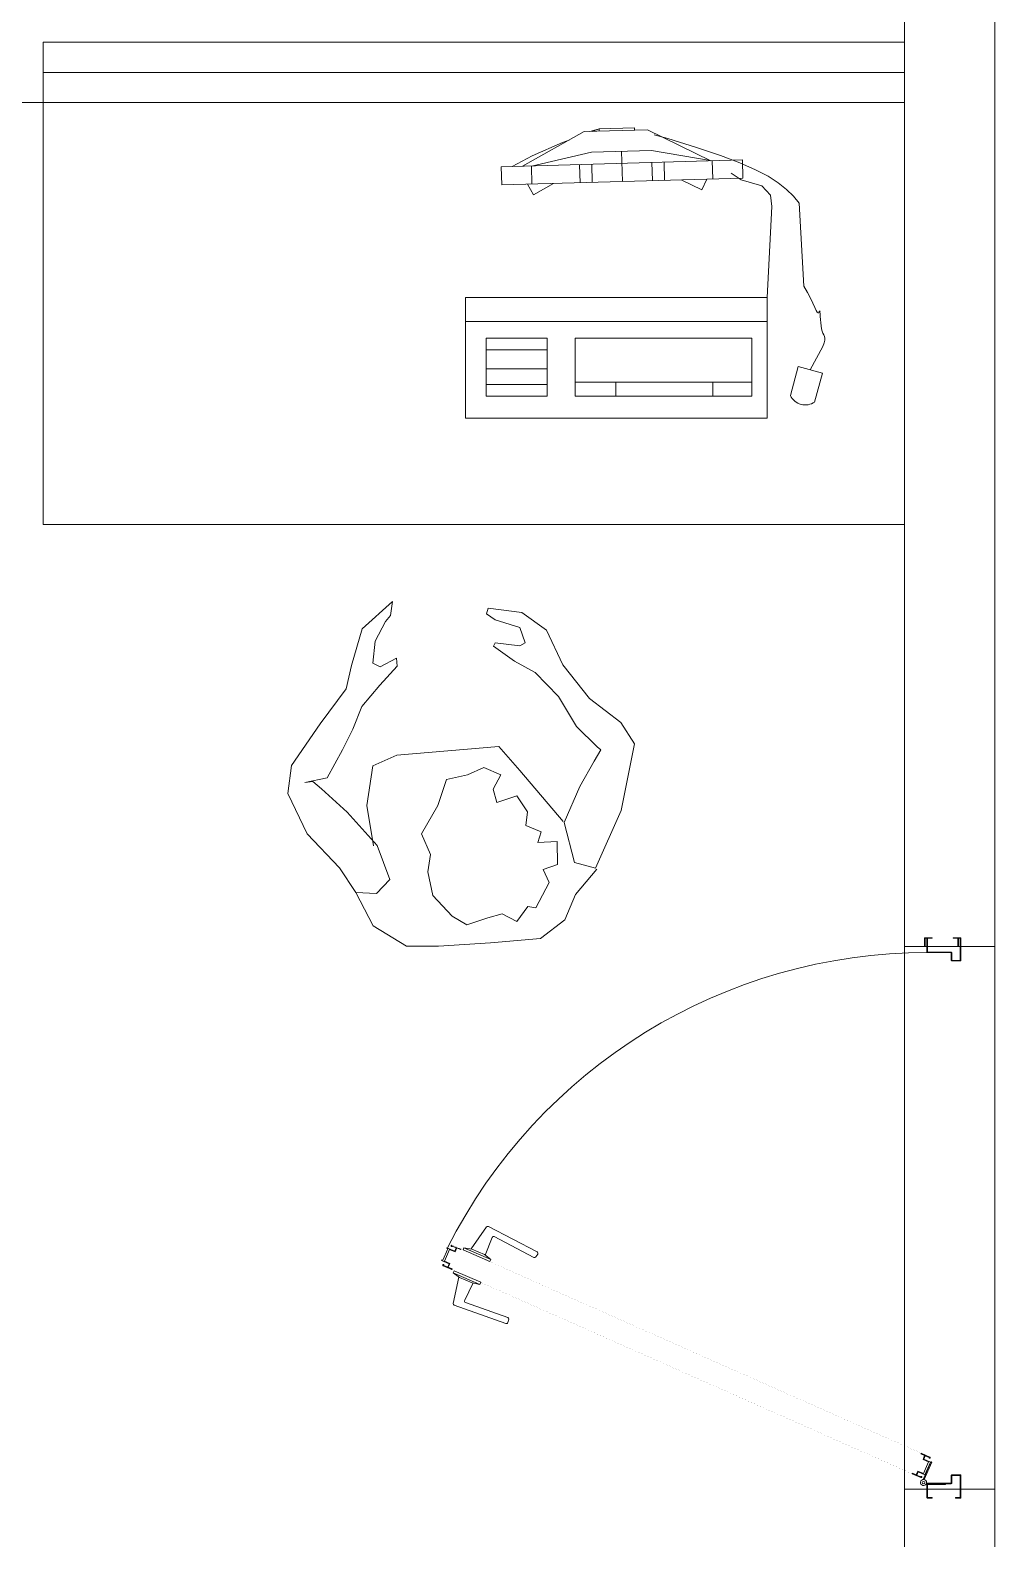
# Model space of a CAD drawing. Header units: millimetres. Extents: x 744843 to 745492, y 2520966 to 2521458.
# Drawn here: x 745364.612 to 745366.212, y 2521103.933 to 2521106.435 of the extents above; entities that cross this region are included whole.
import ezdxf

# ---------------------------------------------------------------- set-up
doc = ezdxf.new("R2010")
doc.units = ezdxf.units.MM
doc.linetypes.add('HIDDEN', pattern=[9.525, 6.35, -3.175])
for name, color, linetype, lineweight in [('A_Muebles', 8, 'Continuous', 20), ('A_Muebles_Cocina', 55, 'Continuous', 20), ('A_Muros', 30, 'Continuous', 20), ('A_Muros_Bajos', 31, 'Continuous', 20), ('A_Proyecciones', 192, 'HIDDEN', 20), ('A_Puertas', 8, 'Continuous', 0)]:
    doc.layers.add(name, color=color, linetype=linetype, lineweight=lineweight)

# ---------------------------------------------------------------- blocks, each defined once
blk = doc.blocks.new('H-p-9')
at = {"layer": 'A_Muebles'}
for points in [[(0.3695, 0.0679), (0.3563, 0.1225), (0.3224, 0.1602), (0.262, 0.1809), (0.2017, 0.2186), (0.1565, 0.2657), (0.1188, 0.2846), (0.0113, 0.2507), (-0.0792, 0.1979), (-0.066, 0.164), (0.0019, 0.1545), (0.0584, 0.1866), (0.098, 0.2149), (0.115, 0.2281), (0.1206, 0.2224), (0.1583, 0.1922), (0.2111, 0.1677), (0.2545, 0.1338), (0.2771, 0.1018), (0.3054, 0.0697), (0.311, 0.0735), (0.3016, 0.1131), (0.3054, 0.1225), (0.3318, 0.1169), (0.3487, 0.0773), (0.3601, 0.0641)], [(0.1075, 0.032), (0.0924, 0.0584), (0.0697, 0.0433), (0.0471, 0.0471), (0.0547, 0.081), (0.0264, 0.0961), (0.0038, 0.0905), (-0.0094, 0.115), (-0.0264, 0.1074), (-0.0283, 0.1395), (-0.066, 0.1357), (-0.0716, 0.1112), (-0.0943, 0.1187), (-0.1338, 0.0924), (-0.1301, 0.0792), (-0.1527, 0.0584), (-0.1376, 0.0358), (-0.1414, 0.0113), (-0.1489, -0.0245), (-0.132, -0.0471), (-0.0943, -0.0754), (-0.0547, -0.0792), (-0.0264, -0.0716), (0.0094, -0.0829), (0.0528, -0.0509), (0.0943, -0.032), (0.098, 0.0038)], [(0.3978, -0.0886), (0.3582, -0.1432), (0.2997, -0.1677), (0.262, -0.1809), (0.2092, -0.2299), (0.1452, -0.2846), (0.0999, -0.2959), (0.0302, -0.2714), (-0.032, -0.2243), (-0.0754, -0.2017), (-0.0811, -0.1677), (-0.0603, -0.1432), (-0.0019, -0.1583), (0.0584, -0.2017), (0.1018, -0.2394), (0.115, -0.2526), (0.115, -0.2657), (0.1188, -0.2281), (0.1621, -0.1979), (0.1942, -0.1772), (0.23, -0.1583), (0.262, -0.1244), (0.2903, -0.0924), (0.3035, -0.0924), (0.2922, -0.1206), (0.2997, -0.1319), (0.3355, -0.1244), (0.3657, -0.1037), (0.3751, -0.0942)]]:
    blk.add_lwpolyline(points, close=True, dxfattribs=at)
for points in [[(-0.0811, 0.1998), (-0.1188, 0.1602), (-0.1583, 0.1376), (-0.1847, 0.0942), (-0.1829, 0.0113), (-0.1791, -0.0754), (-0.1734, -0.1282), (-0.1338, -0.179), (-0.0754, -0.2017)], [(0.0038, 0.1527), (0.0961, 0.0905), (0.1395, 0.0603), (0.1433, -0.1093), (0.1301, -0.1508), (0.066, -0.1677), (-0.0019, -0.164)]]:
    blk.add_lwpolyline(points, dxfattribs=at)
blk = doc.blocks.new('Cocina_Caja-flat-1')
at = {"layer": 'A_Muebles_Cocina'}
for p, q in [((0, 0.8001), (1.4284, 0.8001)), ((0, 0), (0, 0.8001)), ((0, 0), (0, 0.8001)), ((1.4284, 0), (1.4284, 0.8001)), ((1.4284, 0.75), (0, 0.75)), ((1.4284, 0.75), (0, 0.75)), ((0.9223, 0.6567), (0.9069, 0.6522)), ((0.9106, 0.6523), (0.9223, 0.6567)), ((0.8109, 0.6116), (0.8611, 0.634)), ((0.8611, 0.634), (0.8735, 0.6386)), ((1.0133, 0.6468), (1.036, 0.6403)), ((1.036, 0.6403), (1.0837, 0.6256)), ((0.7599, 0.5934), (1.1597, 0.6049)), ((0.7778, 0.5939), (0.8109, 0.6116)), ((0.9607, 0.5691), (0.9592, 0.6191)), ((1.0306, 0.5711), (1.0298, 0.6011)), ((1.0837, 0.6256), (1.1232, 0.6123)), ((1.1106, 0.5734), (1.1097, 0.6034)), ((1.1232, 0.6123), (1.1555, 0.6001)), ((1.1606, 0.5749), (1.1597, 0.6049)), ((0.7608, 0.5634), (0.7599, 0.5934)), ((0.8099, 0.5948), (0.8107, 0.5648)), ((0.8907, 0.5671), (0.8898, 0.5971)), ((0.9107, 0.5677), (0.9098, 0.5977)), ((1.0106, 0.5706), (1.0098, 0.6005)), ((1.1577, 0.5718), (1.1411, 0.5829)), ((1.1555, 0.6001), (1.1815, 0.5887)), ((1.1815, 0.5887), (1.2024, 0.5778)), ((1.2024, 0.5778), (1.2192, 0.567)), ((0.7608, 0.5634), (1.1606, 0.5749)), ((1.192, 0.562), (1.1577, 0.5718)), ((1.2065, 0.5463), (1.192, 0.562)), ((1.2192, 0.567), (1.2329, 0.5561)), ((1.2329, 0.5561), (1.2443, 0.5449)), ((1.2007, 0.3768), (1.2088, 0.5278)), ((1.2088, 0.5278), (1.2065, 0.5463)), ((1.2443, 0.5449), (1.2538, 0.5335)), ((1.2538, 0.5335), (1.2616, 0.3958)), ((1.2007, 0.3768), (0.7007, 0.3768)), ((0.7007, 0.3768), (0.7007, 0.1768)), ((1.2007, 0.1768), (1.2007, 0.3768)), ((1.2616, 0.3958), (1.2679, 0.3852)), ((1.2679, 0.3852), (1.2729, 0.3756)), ((1.2729, 0.3756), (1.2768, 0.3671)), ((1.2768, 0.3671), (1.2798, 0.3603)), ((1.2798, 0.3603), (1.2821, 0.3553)), ((1.2821, 0.3553), (1.284, 0.3525)), ((1.284, 0.3525), (1.2854, 0.3514)), ((1.2854, 0.3514), (1.2864, 0.3516)), ((1.2864, 0.3516), (1.2871, 0.3526)), ((1.2871, 0.3526), (1.2872, 0.3535)), ((1.2872, 0.3535), (1.2875, 0.3542)), ((1.2875, 0.3542), (1.288, 0.3543)), ((1.288, 0.3543), (1.2885, 0.3541)), ((1.2885, 0.3541), (1.2884, 0.3529)), ((1.2884, 0.3529), (1.2886, 0.3495)), ((1.2007, 0.3372), (0.7007, 0.3372)), ((1.2886, 0.3495), (1.2888, 0.3452)), ((1.2888, 0.3452), (1.2892, 0.3402)), ((1.2892, 0.3402), (1.2897, 0.335)), ((1.2897, 0.335), (1.2903, 0.3298)), ((1.2903, 0.3298), (1.2911, 0.325)), ((1.2911, 0.325), (1.2922, 0.3208)), ((1.2922, 0.3208), (1.2934, 0.3175)), ((1.2953, 0.3016), (1.2931, 0.2956)), ((1.2934, 0.3175), (1.2947, 0.3148)), ((1.2947, 0.3148), (1.2957, 0.3123)), ((1.2962, 0.3061), (1.2953, 0.3016)), ((1.2957, 0.3123), (1.2963, 0.3095)), ((1.2963, 0.3095), (1.2962, 0.3061)), ((0.8358, 0.2897), (0.7347, 0.2897)), ((1.2931, 0.2956), (1.2724, 0.2569)), ((0.8358, 0.2585), (0.7347, 0.2585)), ((1.2394, 0.214), (1.2524, 0.2623)), ((1.2524, 0.2623), (1.2924, 0.2515)), ((1.2795, 0.2032), (1.2924, 0.2515)), ((0.8358, 0.2326), (0.7347, 0.2326)), ((0.9498, 0.2365), (0.8824, 0.2365)), ((1.1105, 0.2365), (1.1753, 0.2365)), ((1.2007, 0.1768), (0.7007, 0.1768)), ((1.4284, 0), (0, 0)), ((1.4284, 0), (0, 0))]:
    blk.add_line(p, q, dxfattribs=at)
for points in [[(1.1076, 0.6034), (1.0023, 0.655), (0.8972, 0.652), (0.7951, 0.5944)], [(0.9224, 0.6527), (0.9223, 0.6567), (0.9808, 0.6584), (0.9809, 0.6544)], [(0.8099, 0.5948), (0.9093, 0.6177), (1.0092, 0.6205), (1.1097, 0.6034)], [(0.8033, 0.5646), (0.8131, 0.5472), (0.8462, 0.5658)], [(1.0581, 0.5719), (1.0922, 0.5552), (1.101, 0.5732)]]:
    blk.add_lwpolyline(points, dxfattribs=at)
for points in [[(0.7347, 0.3091), (0.7347, 0.2131), (0.8358, 0.2131), (0.8358, 0.3091)], [(0.8824, 0.3091), (0.8824, 0.2131), (1.1753, 0.2131), (1.1753, 0.3091)], [(0.9498, 0.2365), (0.9498, 0.2131), (1.1105, 0.2131), (1.1105, 0.2365)]]:
    blk.add_lwpolyline(points, close=True, dxfattribs=at)
blk.add_arc((1.264, 0.2257), 0.0272, 205.4613, 304.5585, dxfattribs=at)
blk = doc.blocks.new('puerta90-flat-1')
at = {"layer": 'A_Puertas'}
for p, q in [((-0.0963, 0.7608), (-0.0963, 0.8154)), ((0.8037, 0.7607), (0.8037, 0.8153)), ((-0.0887, 0.7907), (-0.0886, 0.7908)), ((-0.0887, 0.7608), (-0.0887, 0.7907)), ((-0.0886, 0.7908), (-0.0875, 0.7908)), ((-0.0875, 0.7908), (-0.0874, 0.7907)), ((-0.0874, 0.7608), (-0.0874, 0.7907)), ((-0.0887, 0.7581), (-0.0887, 0.7599)), ((-0.0874, 0.7589), (-0.0874, 0.7599)), ((-0.0805, 0.7553), (-0.0517, 0.7679)), ((-0.0804, 0.754), (-0.0512, 0.7667)), ((-0.0724, 0.7566), (-0.0513, 0.7658)), ((-0.0676, 0.7456), (-0.0724, 0.7566)), ((-0.051, 0.7626), (-0.0702, 0.7542)), ((-0.0702, 0.7542), (-0.0663, 0.7451)), ((-0.0515, 0.7678), (-0.0511, 0.7668)), ((-0.0513, 0.7658), (-0.0465, 0.7548)), ((-0.0511, 0.7668), (-0.0512, 0.7667)), ((-0.047, 0.7535), (-0.051, 0.7626)), ((-0.0406, 0.7562), (-0.047, 0.7535)), ((-0.0465, 0.7548), (-0.041, 0.7572)), ((-0.041, 0.7572), (-0.0438, 0.7636)), ((-0.0433, 0.7649), (-0.0369, 0.7502)), ((-0.0378, 0.7498), (-0.0406, 0.7562)), ((-0.0708, 0.7355), (-0.0772, 0.7501)), ((-0.0759, 0.7496), (-0.0731, 0.7432)), ((-0.0731, 0.7432), (-0.0676, 0.7456)), ((-0.0663, 0.7451), (-0.0727, 0.7423)), ((-0.0727, 0.7423), (-0.0699, 0.7359)), ((-0.0699, 0.7359), (-0.0711, 0.7354)), ((-0.0699, 0.7359), (-0.0708, 0.7355)), ((-0.0378, 0.7498), (-0.0366, 0.7504)), ((-0.0369, 0.7502), (-0.0378, 0.7498)), ((0.2881, 0.1082), (0.3227, 0.0421)), ((0.2937, 0.1144), (0.289, 0.1111)), ((0.3395, 0.0326), (0.2973, 0.1134)), ((0.209, -0.0242), (0.1785, 0.0617)), ((0.1803, 0.065), (0.1859, 0.0663)), ((0.1886, 0.0649), (0.2134, -0.0055)), ((0.2812, 0.0352), (0.2848, 0.0367)), ((0.3006, -0.0093), (0.2812, 0.0352)), ((0.2848, 0.0367), (0.2927, 0.026)), ((0.3042, -0.0078), (0.2848, 0.0367)), ((0.321, 0.0388), (0.2921, 0.0272)), ((0.3016, 0.0053), (0.2927, 0.026)), ((0.3386, 0.0295), (0.3022, 0.0041)), ((0.217, -0.0065), (0.2451, 0.0068)), ((0.2468, 0.0202), (0.2432, 0.0186)), ((0.2432, 0.0186), (0.2457, 0.0055)), ((0.2625, -0.0259), (0.2432, 0.0186)), ((0.2547, -0.0151), (0.2457, 0.0055)), ((0.2661, -0.0243), (0.2468, 0.0202)), ((0.3042, -0.0078), (0.3016, 0.0053)), ((0.2118, -0.0257), (0.2552, -0.0163)), ((0.2625, -0.0259), (0.2547, -0.0151)), ((0.2661, -0.0243), (0.2625, -0.0259)), ((0.3006, -0.0093), (0.3042, -0.0078)), ((0.301, -0.0135), (0.3022, -0.013)), ((0.2689, -0.0275), (0.2677, -0.028))]:
    blk.add_line(p, q, dxfattribs=at)
for points in [[(-0.1111, 0.7688), (-0.1111, 0.7609, 0.414214), (-0.1102, 0.7599), (-0.0874, 0.7599, 0.414214), (-0.0864, 0.7609), (-0.0864, 0.7994, -0.414214), (-0.0854, 0.8004), (-0.0736, 0.8004, 0.414214), (-0.0726, 0.8014), (-0.0726, 0.8153, 0.414214), (-0.0736, 0.8163), (-0.1102, 0.8163, 0.414214), (-0.1111, 0.8153), (-0.1111, 0.8073), (-0.1103, 0.8073), (-0.1103, 0.8153, -0.414214), (-0.1102, 0.8154), (-0.0736, 0.8154, -0.414214), (-0.0735, 0.8153), (-0.0735, 0.8014, -0.414214), (-0.0736, 0.8013), (-0.0854, 0.8013, 0.414214), (-0.0873, 0.7994), (-0.0873, 0.7609, -0.414214), (-0.0874, 0.7608), (-0.1102, 0.7608, -0.414214), (-0.1103, 0.7609), (-0.1103, 0.7688)], [(0.8185, 0.7688), (0.8185, 0.7608, -0.414214), (0.8175, 0.7598), (0.7948, 0.7598, -0.414214), (0.7938, 0.7608), (0.7938, 0.7994, 0.414214), (0.7928, 0.8004), (0.7809, 0.8004, -0.414214), (0.78, 0.8014), (0.78, 0.8152, -0.414214), (0.7809, 0.8162), (0.8175, 0.8162, -0.414214), (0.8185, 0.8152), (0.8185, 0.8073), (0.8176, 0.8073), (0.8176, 0.8152, 0.414214), (0.8175, 0.8153), (0.7809, 0.8153, 0.414214), (0.7808, 0.8152), (0.7808, 0.8014, 0.414214), (0.7809, 0.8013), (0.7928, 0.8013, -0.414214), (0.7947, 0.7994), (0.7947, 0.7608, 0.414214), (0.7948, 0.7607), (0.8175, 0.7607, 0.414214), (0.8176, 0.7608), (0.8176, 0.7688)], [(0.3013, -0.0319), (0.2821, -0.0402), (0.2781, -0.0311), (0.2717, -0.0339), (0.2689, -0.0275), (0.268, -0.0279), (0.2744, -0.0425, 2.414214), (0.2749, -0.0412), (0.2721, -0.0348), (0.2776, -0.0324), (0.2832, -0.0452), (0.2841, -0.0448), (0.2833, -0.043), (0.3025, -0.0346), (0.3033, -0.0365), (0.3042, -0.0361), (0.2987, -0.0232), (0.3042, -0.0209), (0.3069, -0.0273, 2.414214), (0.3083, -0.0278), (0.3019, -0.0131), (0.301, -0.0135), (0.3038, -0.0199), (0.2973, -0.0227)]]:
    blk.add_lwpolyline(points, format="xyb", close=True, dxfattribs=at)
at = {"layer": 'A_Puertas', "const_width": 0.0000495}
for points in [[(-0.0742, 0.7482), (-0.0753, 0.7509, 1), (-0.0771, 0.7502), (0.2622, -0.0144), (0.2744, -0.0425, 1), (0.2762, -0.0417), (0.275, -0.039), (0.2754, -0.0388), (0.2766, -0.0415, -1), (0.274, -0.0427), (0.2618, -0.0145), (-0.0775, 0.75, -1), (-0.0749, 0.7511), (-0.0737, 0.7484)], [(-0.0439, 0.7614), (-0.0451, 0.7641, -1), (-0.0433, 0.7649), (0.296, 0.0004), (0.3082, -0.0278, -1), (0.3064, -0.0286), (0.3052, -0.0259), (0.3048, -0.026), (0.306, -0.0288, 1), (0.3086, -0.0276), (0.2964, 0.0005), (-0.0429, 0.765, 1), (-0.0455, 0.7639), (-0.0444, 0.7612)]]:
    blk.add_lwpolyline(points, format="xyb", close=True, dxfattribs=at)
at = {"layer": 'A_Puertas'}
blk.add_circle((-0.0854, 0.7543), 0.002, dxfattribs=at)
for centre, radius, start, end in [((-0.0854, 0.7543), 0.00499, 130.5452, 113.6468), ((-0.0763, 0.7505), 0.000999, 293.5139, 203.5139), ((-0.0442, 0.7645), 0.000999, 23.5139, 293.5139), ((-0.0963, 0.7599), 0.8901, 296.7163, 0.0589), ((0.2904, 0.1091), 0.00247, 124.5431, 201.9397), ((0.2951, 0.1124), 0.00247, 25.6787, 124.5431), ((0.1808, 0.0626), 0.00247, 102.4846, 201.349), ((0.1864, 0.0639), 0.00247, 25.088, 102.4846), ((0.3204, 0.0412), 0.00247, 282.4846, 21.9397), ((0.3372, 0.0315), 0.00247, 304.5431, 25.6787), ((0.2113, -0.0233), 0.00247, 201.349, 282.4846), ((0.2156, -0.0044), 0.00247, 205.088, 304.5431)]:
    blk.add_arc(centre, radius, start, end, dxfattribs=at)

msp = doc.modelspace()

# ---------------------------------------------------------------- linework, layer by layer
at = {"layer": 'A_Muros', "ltscale": 0.0065}
msp.add_lwpolyline([(745366.212, 2521106.7202), (745366.062, 2521106.7202), (745366.062, 2521104.9151), (745366.0954, 2521104.9151), (745366.0954, 2521104.9298), (745366.1043, 2521104.9298), (745366.1043, 2521104.9289), (745366.0964, 2521104.9289, 0.414214), (745366.0963, 2521104.9288), (745366.0963, 2521104.9151), (745366.1509, 2521104.9151), (745366.1509, 2521104.9288, 0.414214), (745366.1508, 2521104.9289), (745366.1428, 2521104.9289), (745366.1428, 2521104.9298), (745366.1517, 2521104.9298), (745366.1517, 2521104.9151), (745366.212, 2521104.9151)], format="xyb", close=True, dxfattribs=at)
msp.add_lwpolyline([(745360.5171, 2521101.585), (745363.1553, 2521101.585), (745363.1553, 2521102.3874), (745363.3053, 2521102.3874), (745363.3053, 2521101.585), (745366.062, 2521101.585), (745366.062, 2521104.015), (745366.212, 2521104.015), (745366.212, 2521101.435), (745360.5171, 2521101.435)], close=True, dxfattribs=at)
at = {"layer": 'A_Muros_Bajos', "ltscale": 0.025}
msp.add_line((745360.4053, 2521106.3152), (745366.062, 2521106.3152), dxfattribs=at)
at = {"layer": 'A_Proyecciones'}
msp.add_lwpolyline([(745366.062, 2521104.015), (745366.212, 2521104.015), (745366.212, 2521104.9151), (745366.062, 2521104.9151)], close=True, dxfattribs=at)

# ---------------------------------------------------------------- block references
at = {"layer": 'A_Muebles', "xscale": -1, "rotation": 276.2794646696435}
msp.add_blockref('H-p-9', (745365.3445, 2521105.1021), dxfattribs=at)
at = {"layer": 'A_Muebles_Cocina'}
msp.add_blockref('Cocina_Caja-flat-1', (745364.6336, 2521105.6152), dxfattribs=at)
at = {"layer": 'A_Puertas', "xscale": -1, "rotation": 270}
msp.add_blockref('puerta90-flat-1', (745365.3394, 2521104.1114), dxfattribs=at)

doc.saveas('drawing.dxf')
